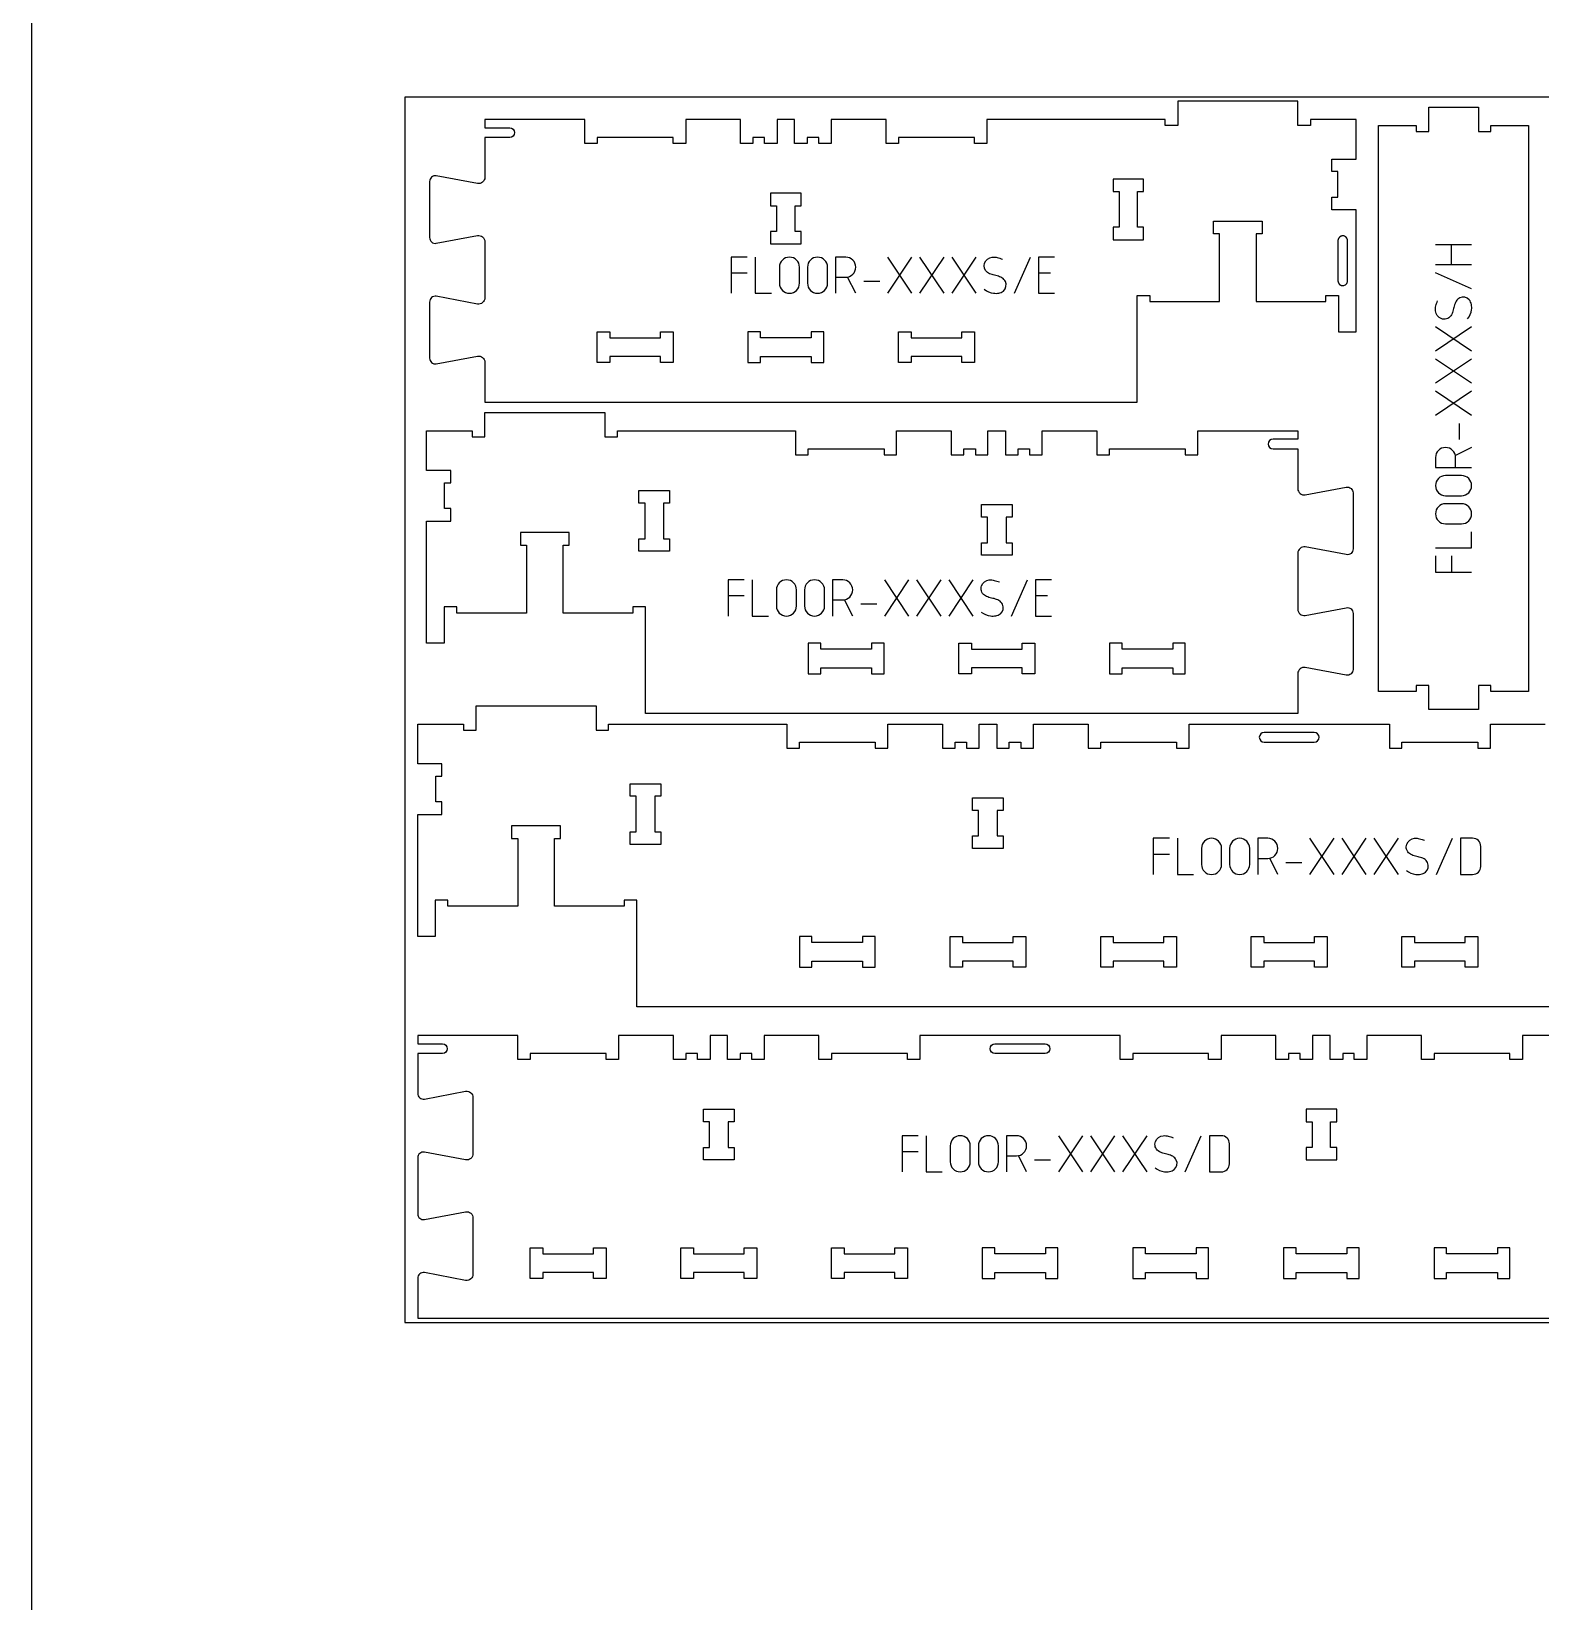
# Model space of a CAD drawing. Extents: x 0 to 12757, y 0 to 30003.
# Drawn here: x 0 to 1503, y 10398 to 11961 of the extents above; entities that cross this region are included whole.
import ezdxf

# ---------------------------------------------------------------- set-up
doc = ezdxf.new("R2010")
doc.units = 0
for name, color, linetype in [('0_SHEET_SPRUCEPLY_2440X122', 1, 'CONTINUOUS'), ('1_ANYTOOL_1MMDEEP_LABELS_S', 2, 'CONTINUOUS'), ('3_ANYTOOL_CUTTHROUGH_INSID', 4, 'CONTINUOUS'), ('4_ANYTOOL_CUTTHROUGH_OUTSI', 5, 'CONTINUOUS'), ('DONOTCUT', 7, 'CONTINUOUS')]:
    doc.layers.add(name, color=color, linetype=linetype)

msp = doc.modelspace()

# ---------------------------------------------------------------- linework, layer by layer
at = {"layer": '0_SHEET_SPRUCEPLY_2440X122'}
msp.add_lwpolyline([(371.7, 11895.6), (371.7, 10675.6), (2811.7, 10675.6), (2811.7, 11895.6)], close=True, dxfattribs=at)
at = {"layer": '1_ANYTOOL_1MMDEEP_LABELS_S', "color": 2}
for points in [[(1398.1, 11748.7), (1434.1, 11748.7)], [(1414.1, 11728.7), (1414.1, 11748.7)], [(712.8, 11736.2), (696.8, 11736.2), (696.8, 11700.2)], [(720.8, 11736.2), (720.8, 11700.2), (736.8, 11700.2)], [(852.8, 11700.2), (876.8, 11736.2)], [(876.8, 11700.2), (852.8, 11736.2)], [(884.8, 11700.2), (908.8, 11736.2)], [(908.8, 11700.2), (884.8, 11736.2)], [(916.8, 11700.2), (940.8, 11736.2)], [(940.8, 11700.2), (916.8, 11736.2)], [(978.8, 11700.2), (994.8, 11736.2)], [(1018.8, 11736.2), (1002.8, 11736.2), (1002.8, 11700.2), (1018.8, 11700.2)], [(1434.1, 11728.7), (1398.1, 11728.7)], [(712.8, 11720.2), (696.8, 11720.2)], [(820.8, 11700.2), (812.7, 11716.4)], [(828.8, 11712.2), (844.8, 11712.2)], [(1014.8, 11720.2), (1002.8, 11720.2)], [(1434.1, 11704.7), (1398.1, 11720.7)], [(1434.1, 11666.7), (1398.1, 11642.7)], [(1434.1, 11642.7), (1398.1, 11666.7)], [(1434.1, 11634.7), (1398.1, 11610.7)], [(1434.1, 11610.7), (1398.1, 11634.7)], [(1434.1, 11602.7), (1398.1, 11578.7)], [(1434.1, 11578.7), (1398.1, 11602.7)], [(1422.1, 11554.7), (1422.1, 11570.7)], [(1434.1, 11546.7), (1417.9, 11538.6)], [(1398.1, 11446.7), (1434.1, 11446.7), (1434.1, 11462.7)], [(1398.1, 11438.7), (1398.1, 11422.7), (1434.1, 11422.7)], [(1414.1, 11438.7), (1414.1, 11422.7)], [(709.8, 11414.9), (693.8, 11414.9), (693.8, 11378.9)], [(717.8, 11414.9), (717.8, 11378.9), (733.8, 11378.9)], [(849.8, 11378.9), (873.8, 11414.9)], [(873.8, 11378.9), (849.8, 11414.9)], [(881.8, 11378.9), (905.8, 11414.9)], [(905.8, 11378.9), (881.8, 11414.9)], [(913.8, 11378.9), (937.8, 11414.9)], [(937.8, 11378.9), (913.8, 11414.9)], [(975.8, 11378.9), (991.8, 11414.9)], [(1015.8, 11414.9), (999.8, 11414.9), (999.8, 11378.9), (1015.8, 11378.9)], [(709.8, 11398.9), (693.8, 11398.9)], [(1011.8, 11398.9), (999.8, 11398.9)], [(817.8, 11378.9), (809.7, 11395)], [(825.8, 11390.9), (841.8, 11390.9)], [(1133.1, 11157.6), (1117.1, 11157.6), (1117.1, 11121.6)], [(1141.1, 11157.6), (1141.1, 11121.6), (1157.1, 11121.6)], [(1273.1, 11121.6), (1297.1, 11157.6)], [(1297.1, 11121.6), (1273.1, 11157.6)], [(1305.1, 11121.6), (1329.1, 11157.6)], [(1329.1, 11121.6), (1305.1, 11157.6)], [(1337.1, 11121.6), (1361.1, 11157.6)], [(1361.1, 11121.6), (1337.1, 11157.6)], [(1399.1, 11121.6), (1415.1, 11157.6)], [(1133.1, 11141.6), (1117.1, 11141.6)], [(1241.1, 11121.6), (1233, 11137.8)], [(1249.1, 11133.6), (1265.1, 11133.6)], [(882.9, 10861.5), (866.9, 10861.5), (866.9, 10825.5)], [(890.9, 10861.5), (890.9, 10825.5), (906.9, 10825.5)], [(1046.9, 10825.5), (1022.9, 10861.5)], [(1022.9, 10825.5), (1046.9, 10861.5)], [(1078.9, 10825.5), (1054.9, 10861.5)], [(1054.9, 10825.5), (1078.9, 10861.5)], [(1110.9, 10825.5), (1086.9, 10861.5)], [(1086.9, 10825.5), (1110.9, 10861.5)], [(1148.9, 10825.5), (1164.9, 10861.5)], [(882.9, 10845.5), (866.9, 10845.5)], [(990.9, 10825.5), (982.8, 10841.7)], [(998.9, 10837.5), (1014.9, 10837.5)]]:
    msp.add_lwpolyline(points, dxfattribs=at)
for points in [[(744.8, 11710.2, 1), (764.8, 11710.2), (764.8, 11726.2, 1), (744.8, 11726.2)], [(772.8, 11710.2, 1), (792.8, 11710.2), (792.8, 11726.2, 1), (772.8, 11726.2)], [(1424.1, 11498.7, 1), (1424.1, 11518.7), (1408.1, 11518.7, 1), (1408.1, 11498.7)], [(1424.1, 11470.7, 1), (1424.1, 11490.7), (1408.1, 11490.7, 1), (1408.1, 11470.7)], [(741.8, 11388.9, 1), (761.8, 11388.9), (761.8, 11404.9, 1), (741.8, 11404.9)], [(769.8, 11388.9, 1), (789.8, 11388.9), (789.8, 11404.9, 1), (769.8, 11404.9)], [(1165.1, 11131.6, 1), (1185.1, 11131.6), (1185.1, 11147.6, 1), (1165.1, 11147.6)], [(1193.1, 11131.6, 1), (1213.1, 11131.6), (1213.1, 11147.6, 1), (1193.1, 11147.6)], [(1435.1, 11157.6), (1423.1, 11157.6), (1423.1, 11121.6), (1435.1, 11121.6, 0.414214), (1443.1, 11129.6), (1443.1, 11149.6, 0.414214)], [(914.9, 10835.5, 1), (934.9, 10835.5), (934.9, 10851.5, 1), (914.9, 10851.5)], [(942.9, 10835.5, 1), (962.9, 10835.5), (962.9, 10851.5, 1), (942.9, 10851.5)], [(1184.9, 10861.5), (1172.9, 10861.5), (1172.9, 10825.5), (1184.9, 10825.5, 0.414214), (1192.9, 10833.5), (1192.9, 10853.5, 0.414214)]]:
    msp.add_lwpolyline(points, format="xyb", close=True, dxfattribs=at)
for points in [[(800.8, 11716.2), (810.8, 11716.2, 1), (810.8, 11736.2), (800.8, 11736.2), (800.8, 11700.2)], [(948.8, 11704.2, 0.136555), (958, 11700.3, 0.071716), (963.2, 11700.4, 0.133522), (967.8, 11702.5, 0.344001), (969.8, 11712, 0.153745), (966.4, 11715.7, 0.071568), (961.6, 11717.5, -0.00912), (956.5, 11718.8, -0.090615), (951.9, 11721, -0.340346), (949.1, 11730.3, -0.284273), (956.8, 11736.2, -0.092596), (961.8, 11735.8, -0.017533), (966.8, 11734.2)], [(1430.1, 11674.7, 0.136555), (1434, 11683.9, 0.071716), (1433.9, 11689.1, 0.133522), (1431.7, 11693.7, 0.344001), (1422.3, 11695.7, 0.153745), (1418.6, 11692.3, 0.071568), (1416.8, 11687.5, -0.00912), (1415.5, 11682.4, -0.090615), (1413.3, 11677.8, -0.340346), (1403.9, 11675, -0.284273), (1398.1, 11682.7, -0.092596), (1398.5, 11687.7, -0.017533), (1400.1, 11692.7)], [(1418.1, 11526.7), (1418.1, 11536.7, 1), (1398.1, 11536.7), (1398.1, 11526.7), (1434.1, 11526.7)], [(797.8, 11394.9), (807.8, 11394.9, 1), (807.8, 11414.9), (797.8, 11414.9), (797.8, 11378.9)], [(945.8, 11382.9, 0.136555), (955, 11379, 0.071716), (960.2, 11379.1, 0.133522), (964.8, 11381.2, 0.344001), (966.9, 11390.6, 0.153745), (963.4, 11394.3, 0.071568), (958.7, 11396.2, -0.00912), (953.5, 11397.5, -0.090615), (948.9, 11399.6, -0.340346), (946.1, 11409, -0.284273), (953.8, 11414.9, -0.092596), (958.8, 11414.4, -0.017533), (963.8, 11412.9)], [(1221.1, 11137.6), (1231.1, 11137.6, 1), (1231.1, 11157.6), (1221.1, 11157.6), (1221.1, 11121.6)], [(1369.1, 11125.6, 0.136555), (1378.4, 11121.7, 0.071716), (1383.5, 11121.8, 0.133522), (1388.1, 11124, 0.344001), (1390.2, 11133.4, 0.153745), (1386.7, 11137.1, 0.071568), (1382, 11138.9, -0.00912), (1376.9, 11140.2, -0.090615), (1372.3, 11142.4, -0.340346), (1369.5, 11151.8, -0.284273), (1377.2, 11157.6, -0.092596), (1382.2, 11157.2, -0.017533), (1387.1, 11155.6)], [(970.9, 10841.5), (980.9, 10841.5, 1), (980.9, 10861.5), (970.9, 10861.5), (970.9, 10825.5)], [(1118.9, 10829.5, 0.136555), (1128.2, 10825.7, 0.071716), (1133.3, 10825.8, 0.133522), (1138, 10827.9, 0.344001), (1140, 10837.3, 0.153745), (1136.5, 10841, 0.071568), (1131.8, 10842.8, -0.00912), (1126.7, 10844.1, -0.090615), (1122.1, 10846.3, -0.340346), (1119.3, 10855.7, -0.284273), (1127, 10861.5, -0.092596), (1132, 10861.1, -0.017533), (1136.9, 10859.5)]]:
    msp.add_lwpolyline(points, format="xyb", dxfattribs=at)
at = {"layer": '3_ANYTOOL_CUTTHROUGH_INSID', "color": 4}
for points in [[(1107.5, 11765.9), (1101.5, 11765.9), (1101.5, 11801.4), (1107.5, 11801.4), (1107.5, 11813.9), (1077, 11813.9), (1077, 11801.4), (1083, 11801.4), (1083, 11765.9), (1077, 11765.9), (1077, 11753.4), (1107.5, 11753.4)], [(736, 11749.4), (766.5, 11749.4), (766.5, 11761.9), (760.5, 11761.9), (760.5, 11787.4), (766.5, 11787.4), (766.5, 11799.9), (736, 11799.9), (736, 11787.4), (742, 11787.4), (742, 11761.9), (736, 11761.9)], [(576, 11637.4), (576, 11631.4), (563.5, 11631.4), (563.5, 11661.9), (576, 11661.9), (576, 11655.9), (626.5, 11655.9), (626.5, 11661.9), (639, 11661.9), (639, 11631.4), (626.5, 11631.4), (626.5, 11637.4)], [(776.5, 11655.9), (726, 11655.9), (726, 11661.9), (713.5, 11661.9), (713.5, 11631.4), (726, 11631.4), (726, 11637.4), (776.5, 11637.4), (776.5, 11631.4), (789, 11631.4), (789, 11661.9), (776.5, 11661.9)], [(876, 11661.9), (876, 11655.9), (926.5, 11655.9), (926.5, 11661.9), (939, 11661.9), (939, 11631.4), (926.5, 11631.4), (926.5, 11637.4), (876, 11637.4), (876, 11631.4), (863.5, 11631.4), (863.5, 11661.9)], [(605, 11455.9), (611, 11455.9), (611, 11491.4), (605, 11491.4), (605, 11503.9), (635.5, 11503.9), (635.5, 11491.4), (629.5, 11491.4), (629.5, 11455.9), (635.5, 11455.9), (635.5, 11443.4), (605, 11443.4)], [(976.5, 11439.4), (946, 11439.4), (946, 11451.9), (952, 11451.9), (952, 11477.4), (946, 11477.4), (946, 11489.9), (976.5, 11489.9), (976.5, 11477.4), (970.5, 11477.4), (970.5, 11451.9), (976.5, 11451.9)], [(836.5, 11351.9), (836.5, 11345.9), (786, 11345.9), (786, 11351.9), (773.5, 11351.9), (773.5, 11321.4), (786, 11321.4), (786, 11327.4), (836.5, 11327.4), (836.5, 11321.4), (849, 11321.4), (849, 11351.9)], [(936, 11345.9), (986.5, 11345.9), (986.5, 11351.9), (999, 11351.9), (999, 11321.4), (986.5, 11321.4), (986.5, 11327.4), (936, 11327.4), (936, 11321.4), (923.5, 11321.4), (923.5, 11351.9), (936, 11351.9)], [(1136.5, 11327.4), (1136.5, 11321.4), (1149, 11321.4), (1149, 11351.9), (1136.5, 11351.9), (1136.5, 11345.9), (1086, 11345.9), (1086, 11351.9), (1073.5, 11351.9), (1073.5, 11321.4), (1086, 11321.4), (1086, 11327.4)], [(596.2, 11163.9), (602.2, 11163.9), (602.2, 11199.4), (596.2, 11199.4), (596.2, 11211.9), (626.7, 11211.9), (626.7, 11199.4), (620.7, 11199.4), (620.7, 11163.9), (626.7, 11163.9), (626.7, 11151.4), (596.2, 11151.4)], [(967.7, 11147.4), (937.2, 11147.4), (937.2, 11159.9), (943.2, 11159.9), (943.2, 11185.4), (937.2, 11185.4), (937.2, 11197.9), (967.7, 11197.9), (967.7, 11185.4), (961.7, 11185.4), (961.7, 11159.9), (967.7, 11159.9)], [(777.2, 11053.9), (777.2, 11059.9), (764.7, 11059.9), (764.7, 11029.4), (777.2, 11029.4), (777.2, 11035.4), (827.7, 11035.4), (827.7, 11029.4), (840.2, 11029.4), (840.2, 11059.9), (827.7, 11059.9), (827.7, 11053.9)], [(927.2, 11053.9), (977.7, 11053.9), (977.7, 11059.9), (990.2, 11059.9), (990.2, 11029.4), (977.7, 11029.4), (977.7, 11035.4), (927.2, 11035.4), (927.2, 11029.4), (914.7, 11029.4), (914.7, 11059.9), (927.2, 11059.9)], [(1077.2, 11035.4), (1077.2, 11029.4), (1064.7, 11029.4), (1064.7, 11059.9), (1077.2, 11059.9), (1077.2, 11053.9), (1127.7, 11053.9), (1127.7, 11059.9), (1140.2, 11059.9), (1140.2, 11029.4), (1127.7, 11029.4), (1127.7, 11035.4)], [(1227.2, 11053.9), (1277.7, 11053.9), (1277.7, 11059.9), (1290.2, 11059.9), (1290.2, 11029.4), (1277.7, 11029.4), (1277.7, 11035.4), (1227.2, 11035.4), (1227.2, 11029.4), (1214.7, 11029.4), (1214.7, 11059.9), (1227.2, 11059.9)], [(1427.7, 11053.9), (1427.7, 11059.9), (1440.2, 11059.9), (1440.2, 11029.4), (1427.7, 11029.4), (1427.7, 11035.4), (1377.2, 11035.4), (1377.2, 11029.4), (1364.7, 11029.4), (1364.7, 11059.9), (1377.2, 11059.9), (1377.2, 11053.9)], [(699.7, 10837.4), (669.2, 10837.4), (669.2, 10849.9), (675.2, 10849.9), (675.2, 10875.4), (669.2, 10875.4), (669.2, 10887.9), (699.7, 10887.9), (699.7, 10875.4), (693.7, 10875.4), (693.7, 10849.9), (699.7, 10849.9)], [(1269.2, 10837.4), (1299.7, 10837.4), (1299.7, 10849.9), (1293.7, 10849.9), (1293.7, 10875.4), (1299.7, 10875.4), (1299.7, 10887.9), (1269.2, 10887.9), (1269.2, 10875.4), (1275.2, 10875.4), (1275.2, 10849.9), (1269.2, 10849.9)], [(559.7, 10743.9), (559.7, 10749.9), (572.2, 10749.9), (572.2, 10719.4), (559.7, 10719.4), (559.7, 10725.4), (509.2, 10725.4), (509.2, 10719.4), (496.7, 10719.4), (496.7, 10749.9), (509.2, 10749.9), (509.2, 10743.9)], [(659.2, 10743.9), (709.7, 10743.9), (709.7, 10749.9), (722.2, 10749.9), (722.2, 10719.4), (709.7, 10719.4), (709.7, 10725.4), (659.2, 10725.4), (659.2, 10719.4), (646.7, 10719.4), (646.7, 10749.9), (659.2, 10749.9)], [(859.7, 10719.4), (859.7, 10725.4), (809.2, 10725.4), (809.2, 10719.4), (796.7, 10719.4), (796.7, 10749.9), (809.2, 10749.9), (809.2, 10743.9), (859.7, 10743.9), (859.7, 10749.9), (872.2, 10749.9), (872.2, 10719.4)], [(1009.7, 10743.9), (959.2, 10743.9), (959.2, 10749.9), (946.7, 10749.9), (946.7, 10719.4), (959.2, 10719.4), (959.2, 10725.4), (1009.7, 10725.4), (1009.7, 10719.4), (1022.2, 10719.4), (1022.2, 10749.9), (1009.7, 10749.9)], [(1159.7, 10725.4), (1159.7, 10719.4), (1172.2, 10719.4), (1172.2, 10749.9), (1159.7, 10749.9), (1159.7, 10743.9), (1109.2, 10743.9), (1109.2, 10749.9), (1096.7, 10749.9), (1096.7, 10719.4), (1109.2, 10719.4), (1109.2, 10725.4)], [(1309.7, 10743.9), (1259.2, 10743.9), (1259.2, 10749.9), (1246.7, 10749.9), (1246.7, 10719.4), (1259.2, 10719.4), (1259.2, 10725.4), (1309.7, 10725.4), (1309.7, 10719.4), (1322.2, 10719.4), (1322.2, 10749.9), (1309.7, 10749.9)], [(1409.2, 10743.9), (1409.2, 10749.9), (1396.7, 10749.9), (1396.7, 10719.4), (1409.2, 10719.4), (1409.2, 10725.4), (1459.7, 10725.4), (1459.7, 10719.4), (1472.2, 10719.4), (1472.2, 10749.9), (1459.7, 10749.9), (1459.7, 10743.9)]]:
    msp.add_lwpolyline(points, close=True, dxfattribs=at)
for points in [[(1310.5, 11752.6, 0.414214), (1305.8, 11757.4), (1305.7, 11757.4), (1305.5, 11757.4), (1305.4, 11757.4), (1305.3, 11757.3), (1305.2, 11757.3), (1305.1, 11757.3), (1305, 11757.3), (1304.9, 11757.3), (1304.8, 11757.3), (1304.7, 11757.2), (1304.6, 11757.2), (1304.5, 11757.2), (1304.3, 11757.2), (1304.2, 11757.1), (1304.1, 11757.1), (1304, 11757), (1303.9, 11757), (1303.8, 11756.9), (1303.7, 11756.9), (1303.6, 11756.8), (1303.5, 11756.8), (1303.4, 11756.7), (1303.3, 11756.7), (1303.2, 11756.6), (1303.1, 11756.5), (1303, 11756.5), (1302.9, 11756.4), (1302.8, 11756.3), (1302.7, 11756.2), (1302.6, 11756.1), (1302.5, 11756.1), (1302.4, 11756), (1302.3, 11755.9), (1302.2, 11755.8), (1302.2, 11755.7), (1302.1, 11755.6), (1302, 11755.5), (1301.9, 11755.4), (1301.9, 11755.3), (1301.8, 11755.2), (1301.7, 11755.1), (1301.7, 11755), (1301.6, 11754.9), (1301.5, 11754.8), (1301.5, 11754.7), (1301.4, 11754.6), (1301.4, 11754.5), (1301.3, 11754.4), (1301.3, 11754.3), (1301.3, 11754.1), (1301.2, 11754), (1301.2, 11753.9), (1301.2, 11753.8), (1301.1, 11753.7), (1301.1, 11753.6), (1301.1, 11753.5), (1301.1, 11753.4), (1301.1, 11753.3), (1301, 11753.2), (1301, 11753), (1301, 11752.9), (1301, 11752.8), (1301, 11752.7), (1301, 11752.6), (1301, 11712.6), (1301, 11712.5), (1301, 11712.4), (1301, 11712.3), (1301, 11712.2), (1301, 11712.1), (1301.1, 11712), (1301.1, 11711.9), (1301.1, 11711.8), (1301.1, 11711.6), (1301.1, 11711.5), (1301.2, 11711.4), (1301.2, 11711.3), (1301.2, 11711.2), (1301.3, 11711.1), (1301.3, 11711), (1301.3, 11710.9), (1301.4, 11710.8), (1301.4, 11710.7), (1301.5, 11710.5), (1301.5, 11710.4), (1301.6, 11710.3), (1301.7, 11710.2), (1301.7, 11710.1), (1301.8, 11710), (1301.9, 11709.9), (1301.9, 11709.8), (1302, 11709.7), (1302.1, 11709.6), (1302.2, 11709.5), (1302.2, 11709.4), (1302.3, 11709.3), (1302.4, 11709.3), (1302.5, 11709.2), (1302.6, 11709.1), (1302.7, 11709), (1302.8, 11708.9), (1302.9, 11708.9), (1303, 11708.8), (1303.1, 11708.7), (1303.2, 11708.6), (1303.3, 11708.6), (1303.4, 11708.5), (1303.5, 11708.5), (1303.6, 11708.4), (1303.7, 11708.3), (1303.8, 11708.3), (1303.9, 11708.2), (1304, 11708.2), (1304.1, 11708.2), (1304.2, 11708.1), (1304.3, 11708.1), (1304.5, 11708.1), (1304.6, 11708), (1304.7, 11708), (1304.8, 11708), (1304.9, 11707.9), (1305, 11707.9), (1305.1, 11707.9), (1305.2, 11707.9), (1305.3, 11707.9), (1305.4, 11707.9), (1305.6, 11707.9), (1305.7, 11707.9), (1305.8, 11707.9, 0.414214), (1310.5, 11712.6)], [(1277.4, 11262.9), (1227.4, 11262.9, 1), (1227.4, 11253.4), (1277.4, 11253.4, 1)], [(959.4, 10952.9), (1009.4, 10952.9, -1), (1009.4, 10943.4), (959.4, 10943.4, -1)]]:
    msp.add_lwpolyline(points, format="xyb", close=True, dxfattribs=at)
at = {"layer": '4_ANYTOOL_CUTTHROUGH_OUTSI', "color": 5}
for points in [[(476.3, 11864.9, -1), (476.3, 11855.4), (451.5, 11855.4), (451.5, 11815.7), (451.5, 11815.7, -0.463455), (444.2, 11809.5), (444.2, 11809.5), (444.2, 11809.5), (444.2, 11809.5), (403.2, 11817.2, 0.220352), (398.5, 11815.9, 0.220464), (396.5, 11811.5), (396.5, 11755.7, 0.220464), (398.5, 11751.3, 0.220352), (403.2, 11750), (444.2, 11757.7), (444.2, 11757.7), (444.2, 11757.7), (444.2, 11757.7, -0.463455), (451.5, 11751.5), (451.5, 11695.7, -0.463455), (444.2, 11689.5), (444.2, 11689.5), (444.2, 11689.5), (444.2, 11689.5), (403.2, 11697.2, 0.220352), (398.5, 11695.9, 0.220464), (396.5, 11691.5), (396.5, 11635.7, 0.220464), (398.5, 11631.3, 0.220352), (403.2, 11630), (444.2, 11637.7), (444.2, 11637.7), (444.2, 11637.7), (444.2, 11637.7, -0.463455), (451.5, 11631.5), (451.5, 11591.9), (1101, 11591.9), (1101, 11697.9), (1113.5, 11697.9), (1113.5, 11691.9), (1183, 11691.9), (1183, 11759.4), (1177, 11759.4), (1177, 11771.9), (1225.5, 11771.9), (1225.5, 11759.4), (1219.5, 11759.4), (1219.5, 11691.9), (1289, 11691.9), (1289, 11697.9), (1301.5, 11697.9), (1301.5, 11661.9), (1319, 11661.9), (1319, 11783.4), (1295, 11783.4), (1295, 11795.9), (1301, 11795.9), (1301, 11821.4), (1295, 11821.4), (1295, 11833.9), (1319, 11833.9), (1319, 11873.4), (1273.5, 11873.4), (1273.5, 11867.4), (1261, 11867.4), (1261, 11891.4), (1141.5, 11891.4), (1141.5, 11867.4), (1129, 11867.4), (1129, 11873.4), (951.5, 11873.4), (951.5, 11849.4), (939, 11849.4), (939, 11855.4), (863.5, 11855.4), (863.5, 11849.4), (851, 11849.4), (851, 11873.4), (796.5, 11873.4), (796.5, 11849.4), (784, 11849.4), (784, 11855.4), (772.5, 11855.4), (772.5, 11849.4), (760, 11849.4), (760, 11873.4), (742.5, 11873.4), (742.5, 11849.4), (730, 11849.4), (730, 11855.4), (718.5, 11855.4), (718.5, 11849.4), (706, 11849.4), (706, 11873.4), (651.5, 11873.4), (651.5, 11849.4), (639, 11849.4), (639, 11855.4), (563.5, 11855.4), (563.5, 11849.4), (551, 11849.4), (551, 11873.4), (451.5, 11873.4), (451.5, 11864.9), (476.3, 11864.9)], [(1236.3, 11554.9, 1), (1236.3, 11545.4), (1261, 11545.4), (1261, 11505.7), (1261, 11505.7, 0.463455), (1268.3, 11499.5), (1268.3, 11499.5), (1268.3, 11499.5), (1268.3, 11499.5), (1309.3, 11507.2, -0.220352), (1314, 11505.9, -0.220464), (1316, 11501.5), (1316, 11445.7, -0.220464), (1314, 11441.3, -0.220352), (1309.3, 11440), (1268.3, 11447.7), (1268.3, 11447.7), (1268.3, 11447.7), (1268.3, 11447.7, 0.463455), (1261, 11441.5), (1261, 11385.7, 0.463455), (1268.3, 11379.5), (1268.3, 11379.5), (1268.3, 11379.5), (1268.3, 11379.5), (1309.3, 11387.2, -0.220352), (1314, 11385.9, -0.220464), (1316, 11381.5), (1316, 11325.7, -0.220464), (1314, 11321.3, -0.220352), (1309.3, 11320), (1268.3, 11327.7), (1268.3, 11327.7), (1268.3, 11327.7), (1268.3, 11327.7, 0.463455), (1261, 11321.5), (1261, 11281.9), (611.5, 11281.9), (611.5, 11387.9), (599, 11387.9), (599, 11381.9), (529.5, 11381.9), (529.5, 11449.4), (535.5, 11449.4), (535.5, 11461.9), (487, 11461.9), (487, 11449.4), (493, 11449.4), (493, 11381.9), (423.5, 11381.9), (423.5, 11387.9), (411, 11387.9), (411, 11351.9), (393.5, 11351.9), (393.5, 11473.4), (417.5, 11473.4), (417.5, 11485.9), (411.5, 11485.9), (411.5, 11511.4), (417.5, 11511.4), (417.5, 11523.9), (393.5, 11523.9), (393.5, 11563.4), (439, 11563.4), (439, 11557.4), (451.5, 11557.4), (451.5, 11581.4), (571, 11581.4), (571, 11557.4), (583.5, 11557.4), (583.5, 11563.4), (761, 11563.4), (761, 11539.4), (773.5, 11539.4), (773.5, 11545.4), (849, 11545.4), (849, 11539.4), (861.5, 11539.4), (861.5, 11563.4), (916, 11563.4), (916, 11539.4), (928.5, 11539.4), (928.5, 11545.4), (940, 11545.4), (940, 11539.4), (952.5, 11539.4), (952.5, 11563.4), (970, 11563.4), (970, 11539.4), (982.5, 11539.4), (982.5, 11545.4), (994, 11545.4), (994, 11539.4), (1006.5, 11539.4), (1006.5, 11563.4), (1061, 11563.4), (1061, 11539.4), (1073.5, 11539.4), (1073.5, 11545.4), (1149, 11545.4), (1149, 11539.4), (1161.5, 11539.4), (1161.5, 11563.4), (1261, 11563.4), (1261, 11554.9), (1236.3, 11554.9)]]:
    msp.add_lwpolyline(points, format="xyb", close=True, dxfattribs=at)
msp.add_lwpolyline([(1378.8, 11303.9), (1341.3, 11303.9), (1341.3, 11867.4), (1378.8, 11867.4), (1378.8, 11861.4), (1391.3, 11861.4), (1391.3, 11885.4), (1440.8, 11885.4), (1440.8, 11861.4), (1453.3, 11861.4), (1453.3, 11867.4), (1490.8, 11867.4), (1490.8, 11303.9), (1453.3, 11303.9), (1453.3, 11309.9), (1440.8, 11309.9), (1440.8, 11285.9), (1391.3, 11285.9), (1391.3, 11309.9), (1378.8, 11309.9)], close=True, dxfattribs=at)
msp.add_lwpolyline([(2452.2, 10989.9), (602.7, 10989.9), (602.7, 11095.9), (590.2, 11095.9), (590.2, 11089.9), (520.7, 11089.9), (520.7, 11157.4), (526.7, 11157.4), (526.7, 11169.9), (478.2, 11169.9), (478.2, 11157.4), (484.2, 11157.4), (484.2, 11089.9), (414.7, 11089.9), (414.7, 11095.9), (402.2, 11095.9), (402.2, 11059.9), (384.7, 11059.9), (384.7, 11181.4), (384.7, 11181.4), (408.7, 11181.4), (408.7, 11193.9), (402.7, 11193.9), (402.7, 11219.4), (408.7, 11219.4), (408.7, 11231.9), (384.7, 11231.9), (384.7, 11271.4), (430.2, 11271.4), (430.2, 11265.4), (442.7, 11265.4), (442.7, 11289.4), (562.2, 11289.4), (562.2, 11265.4), (574.7, 11265.4), (574.7, 11271.4), (752.2, 11271.4), (752.2, 11247.4), (764.7, 11247.4), (764.7, 11253.4), (840.2, 11253.4), (840.2, 11247.4), (852.7, 11247.4), (852.7, 11271.4), (907.2, 11271.4), (907.2, 11247.4), (919.7, 11247.4), (919.7, 11253.4), (931.2, 11253.4), (931.2, 11247.4), (943.7, 11247.4), (943.7, 11271.4), (961.2, 11271.4), (961.2, 11247.4), (973.7, 11247.4), (973.7, 11253.4), (985.2, 11253.4), (985.2, 11247.4), (997.7, 11247.4), (997.7, 11271.4), (1052.2, 11271.4), (1052.2, 11247.4), (1064.7, 11247.4), (1064.7, 11253.4), (1140.2, 11253.4), (1140.2, 11247.4), (1152.7, 11247.4), (1152.7, 11271.4), (1352.2, 11271.4), (1352.2, 11247.4), (1364.7, 11247.4), (1364.7, 11253.4), (1440.2, 11253.4), (1440.2, 11247.4), (1452.7, 11247.4), (1452.7, 11271.4), (1507.2, 11271.4)], dxfattribs=at)
msp.add_lwpolyline([(1684.2, 10961.4), (1484.7, 10961.4), (1484.7, 10937.4), (1472.2, 10937.4), (1472.2, 10943.4), (1396.7, 10943.4), (1396.7, 10937.4), (1384.2, 10937.4), (1384.2, 10961.4), (1329.7, 10961.4), (1329.7, 10937.4), (1317.2, 10937.4), (1317.2, 10943.4), (1305.7, 10943.4), (1305.7, 10937.4), (1293.2, 10937.4), (1293.2, 10961.4), (1275.7, 10961.4), (1275.7, 10937.4), (1263.2, 10937.4), (1263.2, 10943.4), (1251.7, 10943.4), (1251.7, 10937.4), (1239.2, 10937.4), (1239.2, 10961.4), (1184.7, 10961.4), (1184.7, 10937.4), (1172.2, 10937.4), (1172.2, 10943.4), (1096.7, 10943.4), (1096.7, 10937.4), (1084.2, 10937.4), (1084.2, 10961.4), (884.7, 10961.4), (884.7, 10937.4), (872.2, 10937.4), (872.2, 10943.4), (796.7, 10943.4), (796.7, 10937.4), (784.2, 10937.4), (784.2, 10961.4), (729.7, 10961.4), (729.7, 10937.4), (717.2, 10937.4), (717.2, 10943.4), (705.7, 10943.4), (705.7, 10937.4), (693.2, 10937.4), (693.2, 10961.4), (675.7, 10961.4), (675.7, 10937.4), (663.2, 10937.4), (663.2, 10943.4), (651.7, 10943.4), (651.7, 10937.4), (639.2, 10937.4), (639.2, 10961.4), (584.7, 10961.4), (584.7, 10937.4), (572.2, 10937.4), (572.2, 10943.4), (496.7, 10943.4), (496.7, 10937.4), (484.2, 10937.4), (484.2, 10961.4), (384.7, 10961.4), (384.7, 10952.9), (409.4, 10952.9), (409.4, 10952.9, -1), (409.4, 10943.4), (384.7, 10943.4), (384.7, 10903.7), (384.7, 10903.7, 0.220464), (386.7, 10899.3, 0.220352), (391.4, 10898), (432.4, 10905.7), (432.4, 10905.7), (432.4, 10905.7, -0.463455), (439.7, 10899.5), (439.7, 10843.7, -0.463455), (432.4, 10837.5), (432.4, 10837.5), (432.4, 10837.5), (391.4, 10845.2), (391.4, 10845.2, 0.220352), (386.7, 10843.9, 0.220464), (384.7, 10839.5), (384.7, 10783.7, 0.220464), (386.7, 10779.3, 0.220352), (391.4, 10778), (432.4, 10785.7), (432.4, 10785.7), (432.4, 10785.7, -0.463455), (439.7, 10779.5), (439.7, 10723.7, -0.463455), (432.4, 10717.5), (432.4, 10717.5), (432.4, 10717.5), (391.4, 10725.2), (391.4, 10725.2, 0.220352), (386.7, 10723.9, 0.220464), (384.7, 10719.5), (384.7, 10679.9), (2234.2, 10679.9)], format="xyb", dxfattribs=at)
at = {"layer": 'DONOTCUT'}
msp.add_lwpolyline([(0, 0), (3183.4, 0), (3183.4, 13863.5), (0, 13863.5)], close=True, dxfattribs=at)

doc.saveas('drawing.dxf')
